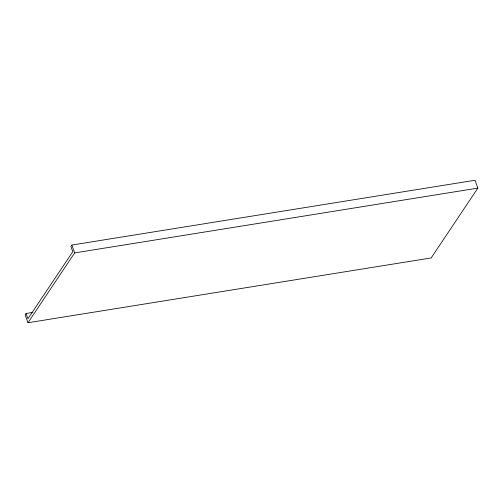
<?xml version="1.0" encoding="UTF-8"?>
<svg xmlns="http://www.w3.org/2000/svg" width="503" height="503" viewBox="0 0 503 503"><rect width="100%" height="100%" fill="white"/><g stroke="black" fill="none" stroke-linecap="round" stroke-linejoin="round"><path stroke-width="0.75" d="M26.081 313.495L25.15 314.891L27.973 322.744L431.172 257.945L477.85 188.109L475.027 180.256L71.828 245.055L70.892 246.451L72.778 251.689L27.967 318.726L26.081 313.495L32.286 312.495M27.973 322.744L74.651 252.908L477.85 188.109M71.828 245.055L74.651 252.908"/></g></svg>
